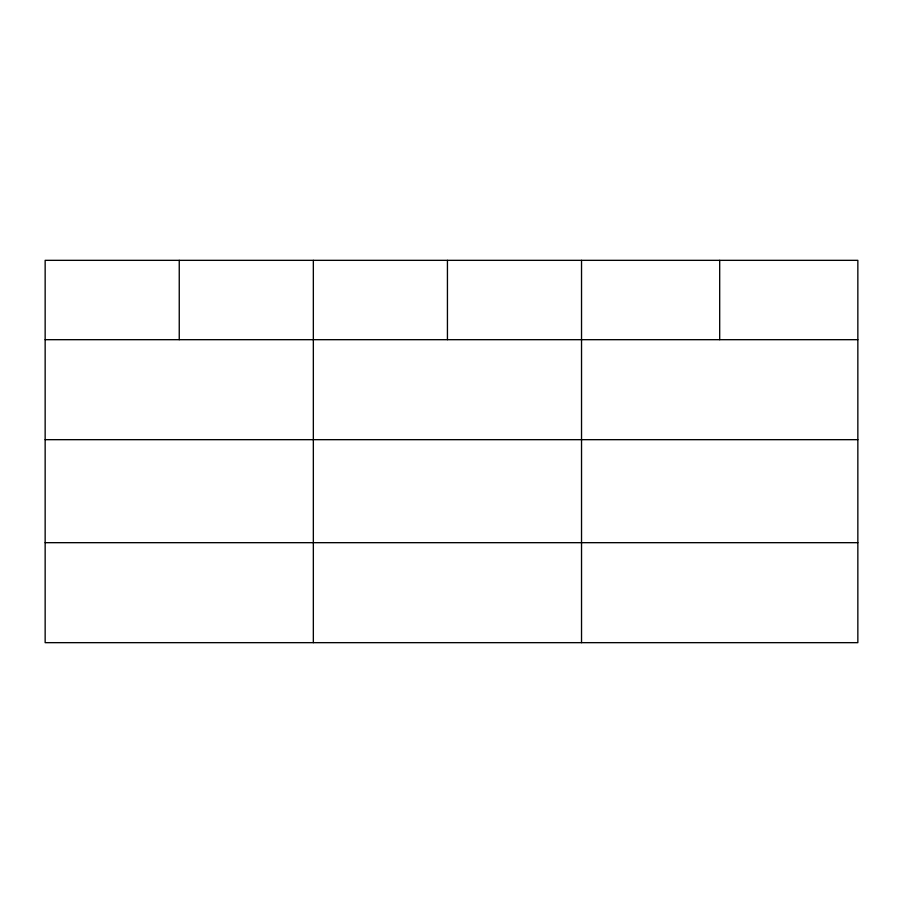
<?xml version="1.0" encoding="UTF-8"?>
<svg xmlns="http://www.w3.org/2000/svg" width="903" height="903" viewBox="0 0 903 903"><rect width="100%" height="100%" fill="white"/><g stroke="black" fill="none" stroke-linecap="round" stroke-linejoin="round"><path stroke-width="1.35" d="M857.85 439.671L857.85 260.335L45.15 260.335L45.15 642.665L857.85 642.665L857.85 439.671L45.15 439.671M45.15 339.686L857.85 339.686M45.15 542.68L857.85 542.68M719.691 260.335L719.691 339.686M581.532 260.335L581.532 642.665M447.436 260.335L447.436 339.686M313.341 260.335L313.341 642.665M179.245 260.335L179.245 339.686"/></g></svg>
